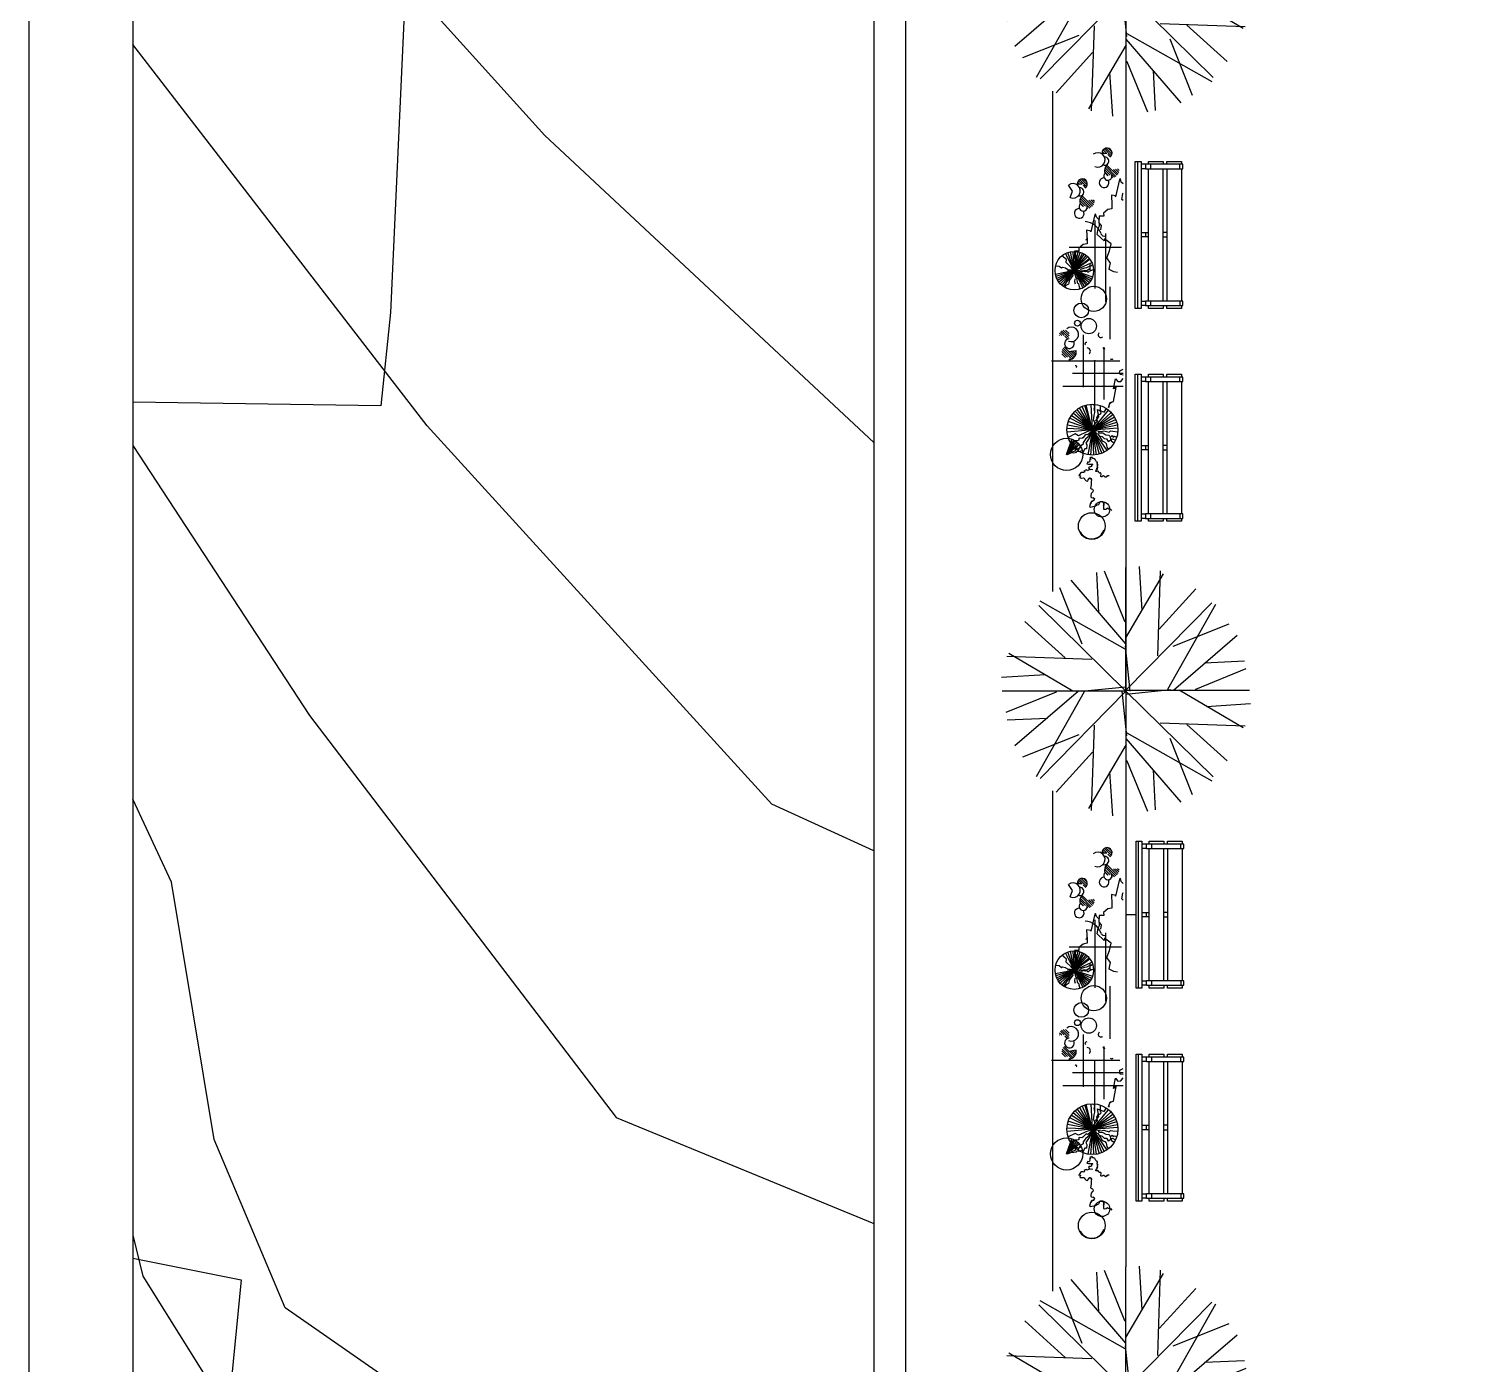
# Model space of a CAD drawing. Header units: millimetres. Extents: x 387 to 811, y 539 to 827.
# Drawn here: x 598.39 to 617.97, y 755.33 to 773.51 of the extents above; entities that cross this region are included whole.
import ezdxf

# ---------------------------------------------------------------- set-up
doc = ezdxf.new("R2010")
doc.units = ezdxf.units.MM
for name, color, linetype in [('7', 8, 'Continuous'), ('CORTE_PAPEL', 7, 'Continuous'), ('cuvas de nível', 51, 'Continuous'), ('FORMATO', 6, 'Continuous'), ('LINHA FINA', 8, 'Continuous'), ('MOBILIARIO', 3, 'Continuous'), ('vegetação', 112, 'Continuous')]:
    doc.layers.add(name, color=color, linetype=linetype)

# ---------------------------------------------------------------- blocks, each defined once
blk = doc.blocks.new('banco de praça')
at = {"layer": 'MOBILIARIO'}
for p, q in [((1036.547, 73.737), (1036.547, 73.817)), ((1036.547, 73.817), (1038.547, 73.817)), ((1038.547, 73.787), (1036.547, 73.787)), ((1038.547, 73.737), (1036.547, 73.737)), ((1036.547, 73.437), (1036.547, 73.637)), ((1036.547, 73.637), (1036.585, 73.637)), ((1036.587, 73.677), (1036.587, 73.734)), ((1036.647, 73.677), (1036.587, 73.677)), ((1036.587, 73.674), (1036.587, 73.167)), ((1036.647, 73.734), (1036.647, 73.677)), ((1036.647, 73.167), (1036.647, 73.674)), ((1036.65, 73.637), (1038.447, 73.637)), ((1037.52, 73.639), (1037.52, 73.734)), ((1037.58, 73.677), (1037.52, 73.677)), ((1037.58, 73.734), (1037.58, 73.637)), ((1038.447, 73.677), (1038.447, 73.734)), ((1038.507, 73.677), (1038.447, 73.677)), ((1038.447, 73.674), (1038.447, 73.167)), ((1038.507, 73.677), (1038.507, 73.734)), ((1038.507, 73.167), (1038.507, 73.674)), ((1038.51, 73.637), (1038.547, 73.637)), ((1038.547, 73.817), (1038.547, 73.737)), ((1038.547, 73.637), (1038.547, 73.437)), ((1036.585, 73.437), (1036.547, 73.437)), ((1036.647, 73.607), (1036.587, 73.607)), ((1036.65, 73.437), (1038.447, 73.437)), ((1037.52, 73.434), (1037.52, 73.389)), ((1037.58, 73.387), (1037.58, 73.437)), ((1038.507, 73.607), (1038.447, 73.607)), ((1038.547, 73.437), (1038.51, 73.437)), ((1036.547, 73.187), (1036.547, 73.387)), ((1036.547, 73.387), (1036.585, 73.387)), ((1038.447, 73.387), (1036.65, 73.387)), ((1038.51, 73.387), (1038.547, 73.387)), ((1038.547, 73.387), (1038.547, 73.187)), ((1036.585, 73.187), (1036.547, 73.187)), ((1036.647, 73.207), (1036.587, 73.207)), ((1036.587, 73.167), (1036.647, 73.167)), ((1038.445, 73.187), (1036.65, 73.187)), ((1038.447, 73.207), (1038.507, 73.207)), ((1038.447, 73.167), (1038.507, 73.167)), ((1038.547, 73.187), (1038.51, 73.187))]:
    blk.add_line(p, q, dxfattribs=at)
blk = doc.blocks.new('T2', base_point=(179.76, 122.92))
for p, q in [((166.66, 160.66), (165.76, 179.9)), ((179.27, 156.4), (169.42, 180.59)), ((179.76, 122.92), (179.76, 182.32)), ((187.6, 161.67), (186.23, 182.74)), ((179.77, 145.68), (153.43, 176.25)), ((179.68, 148.48), (197.76, 179.21)), ((179.38, 143.01), (138.6, 166.06)), ((158.72, 145.53), (148.04, 172.54)), ((137.87, 164.08), (179.76, 122.92)), ((150.5, 138.92), (131.2, 156.4)), ((179.76, 156.27), (179.27, 156.4)), ((163.39, 138.18), (122.51, 139.57)), ((181.73, 122.9), (179.52, 144.47))]:
    blk.add_line(p, q)
blk = doc.blocks.new('AHUA1PL2')
for p, q in [((-0.371, 1.069), (-0.397, 1.614)), ((-0.014, 0.948), (-0.293, 1.634)), ((-0.002, 0.724), (0.51, 1.595)), ((0, 0), (0, 1.683)), ((0.222, 1.098), (0.183, 1.695)), ((-0.596, 0.641), (-0.899, 1.406)), ((0, 0.645), (-0.746, 1.511)), ((-0.011, 0.569), (-1.166, 1.222)), ((-1.187, 1.166), (0, 0)), ((-0.829, 0.453), (-1.376, 0.948)), ((0, 0.945), (-0.014, 0.948)), ((0.056, -0.001), (-0.007, 0.61)), ((-0.464, 0.432), (-1.622, 0.472))]:
    blk.add_line(p, q)
at = {"xscale": 0.02833333322, "yscale": 0.02833333322, "zscale": 0.02833333322}
for p, rotation in [((0, 0.015), 269.9999999999999), ((0, 0), 89.99999999999999), ((0, 0), 180)]:
    blk.add_blockref('T2', p, dxfattribs=dict(at, rotation=rotation))
blk = doc.blocks.new('*X49')
at = {"color": 0}
for p, q in [((50.046, 9.5), (50.248, 9.702)), ((50.07, 9.479), (50.269, 9.678)), ((50.099, 9.463), (50.285, 9.649)), ((50.121, 9.71), (50.15, 9.739)), ((50.127, 9.671), (50.19, 9.734)), ((50.133, 9.632), (50.222, 9.721)), ((49.714, 9.482), (49.831, 9.6)), ((49.715, 9.528), (49.785, 9.599)), ((49.727, 9.45), (49.863, 9.586)), ((49.748, 9.426), (49.819, 9.498)), ((49.776, 9.41), (49.82, 9.454)), ((49.816, 9.404), (49.821, 9.41)), ((49.838, 9.516), (49.887, 9.565)), ((50.135, 9.454), (50.248, 9.567)), ((50.182, 9.456), (50.254, 9.528)), ((50.28, 9.599), (50.294, 9.613))]:
    blk.add_line(p, q, dxfattribs=at)

msp = doc.modelspace()

# ---------------------------------------------------------------- linework, layer by layer
at = {"layer": '7'}
for points in [[(599.804, 803.052, 121.922), (604.828, 802.853, 122.12), (603.308, 769.643, 123.47)], [(603.308, 769.643, 123.47), (603.178, 768.373, 119.81), (599.804, 768.424, 119.892)], [(599.804, 756.778, 105.646), (601.278, 756.483, 105.64), (600.268, 746.153, 104.45), (599.804, 746.192, 104.464)]]:
    msp.add_polyline3d(points, dxfattribs=at)
at = {"layer": 'CORTE_PAPEL', "elevation": 74.516}
msp.add_lwpolyline([(598.388, 684.72), (682.488, 684.72), (682.488, 812.115), (598.388, 812.115)], close=True, dxfattribs=at)
at = {"layer": 'cuvas de nível'}
for points in [[(609.884, 767.878, 109), (605.408, 772.053, 109), (600.588, 777.393, 109), (599.804, 778.445, 109)], [(609.884, 762.318, 108), (608.498, 762.953, 108), (603.808, 768.103, 108), (599.804, 773.291, 108)], [(599.804, 767.835, 107), (602.208, 764.163, 107), (606.378, 758.693, 107), (609.884, 757.251, 107)], [(609.776, 752.131, 106), (608.258, 752.293, 106), (606.158, 753.123, 106), (601.878, 756.103, 106), (600.908, 758.393, 106), (600.328, 761.893, 106), (599.804, 763.021, 106)], [(599.804, 757.091, 105), (599.938, 756.533, 105), (601.988, 753.253, 105), (604.998, 750.743, 105), (609.628, 749.46, 105)]]:
    msp.add_polyline3d(points, dxfattribs=at)
at = {"layer": 'FORMATO', "elevation": 74.516}
msp.add_lwpolyline([(599.804, 693.215), (681.072, 693.215), (681.072, 810.699), (599.804, 810.699)], close=True, dxfattribs=at)
at = {"layer": 'LINHA FINA'}
for p, q in [((612.314, 772.657, 125.14), (612.314, 765.849, 125.14)), ((613.314, 772.327, 54), (613.314, 756.658, 54)), ((612.314, 763.136, 125.14), (612.314, 756.329, 125.14))]:
    msp.add_line(p, q, dxfattribs=at)
at = {"layer": 'MOBILIARIO'}
for p, q in [((609.884, 803.31, 128.473), (609.884, 754.1, 128.473)), ((610.314, 803.299, 128.473), (610.314, 754.633, 128.473))]:
    msp.add_line(p, q, dxfattribs=at)
at = {"layer": 'vegetação'}
for p, q in [((613.056, 771.807, 54), (612.989, 771.806, 54)), ((613.031, 771.543, 54), (613.068, 771.506, 54)), ((612.587, 771.297, 54), (612.534, 771.379, 54)), ((612.72, 771.389, 54), (612.652, 771.388, 54)), ((612.556, 771.211, 54), (612.587, 771.297, 54)), ((612.694, 771.124, 54), (612.732, 771.088, 54)), ((612.897, 769.971, 54), (612.897, 770.897, 54)), ((613.039, 769.793, 54), (613.039, 770.719, 54)), ((612.611, 770.215, 54), (612.491, 770.448, 54)), ((612.611, 770.215, 54), (612.524, 770.462, 54)), ((613.253, 770.528, 54), (612.54, 770.528, 54)), ((612.611, 770.215, 54), (612.56, 770.472, 54)), ((612.611, 770.215, 54), (612.596, 770.476, 54)), ((612.611, 770.215, 54), (612.632, 770.476, 54)), ((612.611, 770.215, 54), (612.665, 770.471, 54)), ((612.611, 770.215, 54), (612.693, 770.463, 54)), ((612.611, 770.215, 54), (612.721, 770.452, 54)), ((612.611, 770.215, 54), (612.747, 770.439, 54)), ((612.611, 770.215, 54), (612.771, 770.422, 54)), ((612.611, 770.215, 54), (612.793, 770.403, 54)), ((612.611, 770.215, 54), (612.813, 770.381, 54)), ((612.611, 770.215, 54), (612.822, 770.37, 54)), ((612.611, 770.215, 54), (612.354, 770.164, 54)), ((612.611, 770.215, 54), (612.361, 770.136, 54)), ((612.611, 770.215, 54), (612.372, 770.108, 54)), ((612.611, 770.215, 54), (612.385, 770.082, 54)), ((612.611, 770.215, 54), (612.401, 770.058, 54)), ((612.611, 770.215, 54), (612.42, 770.035, 54)), ((612.611, 770.215, 54), (612.442, 770.015, 54)), ((612.611, 770.215, 54), (612.465, 769.997, 54)), ((612.607, 770.217, 54), (612.518, 770.213, 54)), ((612.622, 770.214, 54), (612.606, 770.199, 54)), ((612.606, 770.199, 54), (612.62, 770.162, 54)), ((612.611, 770.215, 54), (612.817, 770.054, 54)), ((612.611, 770.215, 54), (612.797, 770.032, 54)), ((612.611, 770.215, 54), (612.726, 769.98, 54)), ((612.611, 770.215, 54), (612.752, 769.995, 54)), ((612.611, 770.215, 54), (612.776, 770.012, 54)), ((612.611, 770.215, 54), (612.833, 770.078, 54)), ((612.611, 770.215, 54), (612.847, 770.103, 54)), ((612.611, 770.215, 54), (612.858, 770.131, 54)), ((612.703, 770.217, 54), (612.758, 770.204, 54)), ((612.758, 770.204, 54), (612.825, 770.243, 54)), ((612.825, 770.301, 54), (612.824, 770.226, 54)), ((612.824, 770.226, 54), (612.867, 770.221, 54)), ((612.62, 770.104, 54), (612.613, 770.068, 54)), ((612.613, 770.068, 54), (612.622, 770.036, 54)), ((613.094, 769.995, 54), (613.094, 769.282, 54)), ((612.73, 769.34, 54), (612.73, 768.627, 54)), ((613.229, 768.984, 54), (612.303, 768.984, 54)), ((612.539, 769.113, 54), (612.635, 769.127, 54)), ((612.885, 768.996, 54), (612.885, 768.283, 54)), ((613.015, 769.174, 54), (613.015, 768.461, 54)), ((613.276, 768.817, 54), (612.588, 768.817, 54)), ((613.276, 768.639, 54), (612.457, 768.639, 54)), ((612.858, 768.05, 54), (612.549, 768.205, 54)), ((612.858, 768.05, 54), (612.571, 768.242, 54)), ((612.858, 768.05, 54), (612.594, 768.273, 54)), ((612.858, 768.05, 54), (612.621, 768.301, 54)), ((612.858, 768.05, 54), (612.651, 768.326, 54)), ((612.858, 768.05, 54), (612.683, 768.348, 54)), ((612.858, 768.05, 54), (612.717, 768.366, 54)), ((612.858, 768.05, 54), (612.754, 768.379, 54)), ((612.858, 768.05, 54), (612.772, 768.385, 54)), ((612.858, 768.05, 54), (613.074, 768.31, 54)), ((612.858, 768.05, 54), (613.111, 768.285, 54)), ((612.858, 768.05, 54), (613.136, 768.256, 54)), ((612.858, 768.05, 54), (613.157, 768.223, 54)), ((612.901, 768.165, 54), (612.944, 768.225, 54)), ((612.944, 768.225, 54), (612.929, 768.327, 54)), ((612.929, 768.327, 54), (613.02, 768.288, 54)), ((613.02, 768.288, 54), (613.048, 768.339, 54)), ((612.858, 768.05, 54), (612.513, 768.066, 54)), ((612.858, 768.05, 54), (612.514, 768.017, 54)), ((612.858, 768.05, 54), (612.518, 768.113, 54)), ((612.858, 768.05, 54), (612.53, 768.16, 54)), ((612.858, 768.05, 54), (612.794, 767.71, 54)), ((612.854, 768.046, 54), (612.815, 767.936, 54)), ((612.858, 768.05, 54), (612.833, 767.705, 54)), ((612.858, 768.05, 54), (613.175, 768.189, 54)), ((612.858, 768.05, 54), (613.188, 768.152, 54)), ((612.858, 768.05, 54), (613.198, 768.115, 54)), ((612.858, 768.05, 54), (613.203, 768.076, 54)), ((612.858, 768.05, 54), (612.985, 767.728, 54)), ((612.858, 768.05, 54), (613.02, 767.744, 54)), ((612.858, 768.05, 54), (613.053, 767.765, 54)), ((612.858, 768.05, 54), (612.872, 767.704, 54)), ((612.858, 768.05, 54), (612.91, 767.708, 54)), ((612.858, 768.05, 54), (612.948, 767.716, 54)), ((612.936, 768.035, 54), (612.946, 768.008, 54)), ((612.946, 768.008, 54), (612.999, 768.007, 54)), ((612.999, 768.007, 54), (613.04, 767.981, 54)), ((612.507, 767.714, 54), (612.578, 767.918, 54)), ((612.507, 767.714, 54), (612.603, 767.911, 54)), ((612.507, 767.714, 54), (612.624, 767.899, 54)), ((612.507, 767.714, 54), (612.644, 767.885, 54)), ((612.507, 767.714, 54), (612.662, 767.868, 54)), ((612.507, 767.714, 54), (612.679, 767.85, 54)), ((612.664, 767.794, 54), (612.703, 767.811, 54)), ((612.815, 767.936, 54), (612.768, 767.867, 54)), ((612.768, 767.867, 54), (612.782, 767.843, 54)), ((612.782, 767.843, 54), (612.779, 767.791, 54)), ((612.949, 767.968, 54), (612.989, 767.956, 54)), ((612.989, 767.956, 54), (613.018, 767.929, 54)), ((613.018, 767.929, 54), (613.049, 767.926, 54)), ((613.04, 767.981, 54), (613.083, 767.976, 54)), ((613.049, 767.926, 54), (613.073, 767.891, 54)), ((613.073, 767.891, 54), (613.132, 767.926, 54)), ((613.083, 767.976, 54), (613.096, 767.964, 54)), ((613.096, 767.964, 54), (613.1, 767.951, 54)), ((613.1, 767.951, 54), (613.104, 767.922, 54)), ((613.104, 767.922, 54), (613.117, 767.895, 54)), ((613.117, 767.895, 54), (613.154, 767.872, 54)), ((613.132, 767.926, 54), (613.173, 767.906, 54)), ((612.575, 767.75, 54), (612.626, 767.764, 54)), ((612.626, 767.764, 54), (612.629, 767.781, 54)), ((612.629, 767.781, 54), (612.652, 767.805, 54)), ((612.652, 767.805, 54), (612.664, 767.794, 54)), ((612.754, 767.792, 54), (612.724, 767.731, 54)), ((612.779, 767.791, 54), (612.754, 767.792, 54)), ((613.056, 762.29, 54), (612.989, 762.289, 54)), ((613.031, 762.025, 54), (613.068, 761.989, 54)), ((612.587, 761.78, 54), (612.534, 761.861, 54)), ((612.556, 761.693, 54), (612.587, 761.78, 54)), ((612.72, 761.871, 54), (612.652, 761.87, 54)), ((612.694, 761.607, 54), (612.732, 761.57, 54)), ((612.897, 760.454, 54), (612.897, 761.38, 54)), ((613.451, 761.45, 196.28), (613.314, 761.45, 54)), ((613.039, 760.276, 54), (613.039, 761.202, 54)), ((613.253, 761.01, 54), (612.54, 761.01, 54)), ((612.611, 760.697, 54), (612.596, 760.959, 54)), ((612.611, 760.697, 54), (612.632, 760.958, 54)), ((612.611, 760.697, 54), (612.491, 760.93, 54)), ((612.611, 760.697, 54), (612.524, 760.945, 54)), ((612.611, 760.697, 54), (612.56, 760.954, 54)), ((612.611, 760.697, 54), (612.665, 760.953, 54)), ((612.611, 760.697, 54), (612.693, 760.946, 54)), ((612.611, 760.697, 54), (612.721, 760.935, 54)), ((612.611, 760.697, 54), (612.747, 760.921, 54)), ((612.611, 760.697, 54), (612.771, 760.904, 54)), ((612.611, 760.697, 54), (612.793, 760.885, 54)), ((612.611, 760.697, 54), (612.813, 760.864, 54)), ((612.611, 760.697, 54), (612.822, 760.852, 54)), ((612.825, 760.784, 54), (612.824, 760.708, 54)), ((612.611, 760.697, 54), (612.354, 760.646, 54)), ((612.611, 760.697, 54), (612.361, 760.618, 54)), ((612.611, 760.697, 54), (612.372, 760.591, 54)), ((612.611, 760.697, 54), (612.385, 760.565, 54)), ((612.611, 760.697, 54), (612.401, 760.54, 54)), ((612.611, 760.697, 54), (612.42, 760.518, 54)), ((612.611, 760.697, 54), (612.442, 760.498, 54)), ((612.611, 760.697, 54), (612.465, 760.48, 54)), ((612.607, 760.699, 54), (612.518, 760.696, 54)), ((612.622, 760.697, 54), (612.606, 760.682, 54)), ((612.606, 760.682, 54), (612.62, 760.645, 54)), ((612.611, 760.697, 54), (612.817, 760.536, 54)), ((612.611, 760.697, 54), (612.797, 760.514, 54)), ((612.611, 760.697, 54), (612.726, 760.463, 54)), ((612.611, 760.697, 54), (612.752, 760.477, 54)), ((612.611, 760.697, 54), (612.776, 760.494, 54)), ((612.611, 760.697, 54), (612.833, 760.56, 54)), ((612.611, 760.697, 54), (612.847, 760.586, 54)), ((612.611, 760.697, 54), (612.858, 760.613, 54)), ((612.62, 760.587, 54), (612.613, 760.55, 54)), ((612.703, 760.699, 54), (612.758, 760.687, 54)), ((612.758, 760.687, 54), (612.825, 760.726, 54)), ((612.824, 760.708, 54), (612.867, 760.703, 54)), ((612.613, 760.55, 54), (612.622, 760.519, 54)), ((613.094, 760.477, 54), (613.094, 759.764, 54)), ((612.73, 759.823, 54), (612.73, 759.11, 54)), ((612.539, 759.595, 54), (612.635, 759.61, 54)), ((613.015, 759.656, 54), (613.015, 758.943, 54)), ((613.229, 759.466, 54), (612.303, 759.466, 54)), ((612.885, 759.478, 54), (612.885, 758.765, 54)), ((613.276, 759.3, 54), (612.588, 759.3, 54)), ((613.276, 759.122, 54), (612.457, 759.122, 54)), ((612.858, 758.532, 54), (612.651, 758.809, 54)), ((612.858, 758.532, 54), (612.683, 758.83, 54)), ((612.858, 758.532, 54), (612.717, 758.848, 54)), ((612.858, 758.532, 54), (612.754, 758.862, 54)), ((612.858, 758.532, 54), (612.772, 758.867, 54)), ((612.944, 758.707, 54), (612.929, 758.809, 54)), ((612.929, 758.809, 54), (613.02, 758.771, 54)), ((613.02, 758.771, 54), (613.048, 758.821, 54)), ((612.858, 758.532, 54), (612.53, 758.643, 54)), ((612.858, 758.532, 54), (612.549, 758.687, 54)), ((612.858, 758.532, 54), (612.571, 758.725, 54)), ((612.858, 758.532, 54), (612.594, 758.756, 54)), ((612.858, 758.532, 54), (612.621, 758.784, 54)), ((612.858, 758.532, 54), (613.074, 758.792, 54)), ((612.858, 758.532, 54), (613.111, 758.768, 54)), ((612.858, 758.532, 54), (613.136, 758.738, 54)), ((612.858, 758.532, 54), (613.157, 758.706, 54)), ((612.858, 758.532, 54), (613.175, 758.671, 54)), ((612.858, 758.532, 54), (613.188, 758.635, 54)), ((612.901, 758.647, 54), (612.944, 758.707, 54)), ((612.858, 758.532, 54), (612.513, 758.548, 54)), ((612.858, 758.532, 54), (612.514, 758.5, 54)), ((612.858, 758.532, 54), (612.518, 758.596, 54)), ((612.815, 758.418, 54), (612.768, 758.35, 54)), ((612.858, 758.532, 54), (612.794, 758.192, 54)), ((612.854, 758.529, 54), (612.815, 758.418, 54)), ((612.858, 758.532, 54), (612.833, 758.187, 54)), ((612.858, 758.532, 54), (613.198, 758.597, 54)), ((612.858, 758.532, 54), (613.203, 758.559, 54)), ((612.858, 758.532, 54), (612.985, 758.211, 54)), ((612.858, 758.532, 54), (613.02, 758.227, 54)), ((612.858, 758.532, 54), (613.053, 758.247, 54)), ((612.858, 758.532, 54), (612.872, 758.187, 54)), ((612.858, 758.532, 54), (612.91, 758.191, 54)), ((612.858, 758.532, 54), (612.948, 758.199, 54)), ((612.936, 758.517, 54), (612.946, 758.49, 54)), ((612.946, 758.49, 54), (612.999, 758.489, 54)), ((612.949, 758.45, 54), (612.989, 758.439, 54)), ((612.989, 758.439, 54), (613.018, 758.411, 54)), ((612.999, 758.489, 54), (613.04, 758.463, 54)), ((613.018, 758.411, 54), (613.049, 758.409, 54)), ((613.04, 758.463, 54), (613.083, 758.458, 54)), ((613.083, 758.458, 54), (613.096, 758.446, 54)), ((613.096, 758.446, 54), (613.1, 758.433, 54)), ((613.1, 758.433, 54), (613.104, 758.405, 54)), ((612.507, 758.196, 54), (612.578, 758.4, 54)), ((612.507, 758.196, 54), (612.603, 758.393, 54)), ((612.507, 758.196, 54), (612.624, 758.381, 54)), ((612.507, 758.196, 54), (612.644, 758.367, 54)), ((612.507, 758.196, 54), (612.662, 758.351, 54)), ((612.507, 758.196, 54), (612.679, 758.332, 54)), ((612.575, 758.233, 54), (612.626, 758.246, 54)), ((612.626, 758.246, 54), (612.629, 758.264, 54)), ((612.629, 758.264, 54), (612.652, 758.287, 54)), ((612.652, 758.287, 54), (612.664, 758.276, 54)), ((612.664, 758.276, 54), (612.703, 758.293, 54)), ((612.754, 758.275, 54), (612.724, 758.213, 54)), ((612.779, 758.273, 54), (612.754, 758.275, 54)), ((612.768, 758.35, 54), (612.782, 758.325, 54)), ((612.782, 758.325, 54), (612.779, 758.273, 54)), ((613.049, 758.409, 54), (613.073, 758.373, 54)), ((613.073, 758.373, 54), (613.132, 758.409, 54)), ((613.104, 758.405, 54), (613.117, 758.377, 54)), ((613.117, 758.377, 54), (613.154, 758.354, 54)), ((613.132, 758.409, 54), (613.173, 758.389, 54))]:
    msp.add_line(p, q, dxfattribs=at)
at = {"layer": 'vegetação', "elevation": 54}
for points in [[(613.276, 771.394), (613.251, 771.419), (613.238, 771.462), (613.227, 771.454), (613.173, 771.22), (613.175, 771.23), (613.116, 771.241), (613.121, 771.108), (613.122, 771.057), (613.069, 771.047), (613.009, 770.997), (613.012, 770.956), (612.951, 770.957), (612.944, 770.867), (612.978, 770.83), (612.967, 770.771)], [(613.276, 771.167), (613.258, 771.184), (613.272, 771.263), (613.276, 771.271)], [(613.2, 770.188), (613.151, 770.197), (613.086, 770.23), (613.095, 770.279), (613.102, 770.318), (613.054, 770.388), (613.092, 770.482), (613.111, 770.58), (613.022, 770.648), (613.016, 770.618), (612.921, 770.707), (612.936, 770.786), (612.953, 770.823), (612.948, 770.905), (612.94, 770.917), (612.914, 770.942), (612.902, 770.985), (612.89, 770.977), (612.836, 770.744), (612.838, 770.753), (612.779, 770.764), (612.785, 770.631), (612.786, 770.58), (612.733, 770.57), (612.673, 770.52), (612.675, 770.479), (612.614, 770.48), (612.608, 770.39), (612.641, 770.354), (612.63, 770.295)], [(612.602, 770.22), (612.568, 770.258), (612.499, 770.324), (612.505, 770.365), (612.444, 770.417)], [(612.599, 770.22), (612.525, 770.226), (612.493, 770.246), (612.453, 770.257), (612.437, 770.246), (612.404, 770.27), (612.356, 770.277)], [(612.609, 770.205), (612.603, 770.176), (612.589, 770.166), (612.59, 770.148), (612.571, 770.115), (612.54, 770.079), (612.539, 770.05), (612.531, 770.03), (612.516, 770.022), (612.497, 770.012), (612.483, 769.987)], [(612.611, 770.215), (612.628, 770.124), (612.644, 770.102), (612.65, 770.047), (612.668, 770.039), (612.673, 770.014), (612.688, 769.965)], [(612.613, 770.213), (612.651, 770.223), (612.712, 770.2), (612.745, 770.22), (612.781, 770.216), (612.784, 770.205), (612.797, 770.196), (612.808, 770.198), (612.812, 770.205), (612.872, 770.23)], [(612.614, 770.216), (612.849, 770.323)], [(612.633, 770.215), (612.653, 770.212), (612.68, 770.217), (612.689, 770.221), (612.708, 770.241), (612.726, 770.245), (612.755, 770.253), (612.782, 770.258), (612.81, 770.271), (612.816, 770.277), (612.839, 770.281), (612.859, 770.298)], [(613.276, 768.794), (613.242, 768.8), (613.225, 768.814), (613.232, 768.853), (613.277, 768.875)], [(613.078, 768.353), (613.1, 768.42), (613.143, 768.432), (613.18, 768.629), (613.145, 768.605), (613.171, 768.742), (613.204, 768.706), (613.246, 768.708), (613.276, 768.748)], [(612.859, 768.055), (612.843, 768.395)], [(612.861, 768.051), (612.868, 768.103), (612.926, 768.166), (612.917, 768.217), (612.941, 768.26), (612.956, 768.257), (612.973, 768.269), (612.976, 768.284), (612.968, 768.292), (612.968, 768.378)], [(612.87, 768.078), (612.883, 768.1), (612.89, 768.136), (612.889, 768.148), (612.874, 768.182), (612.878, 768.206), (612.882, 768.246), (612.889, 768.282), (612.887, 768.322), (612.883, 768.332), (612.889, 768.362), (612.878, 768.395)], [(612.847, 768.042), (612.784, 768.019), (612.669, 767.966), (612.622, 767.994), (612.529, 767.945)], [(612.834, 768.013), (612.792, 767.978), (612.772, 767.987), (612.753, 767.969), (612.726, 767.94), (612.712, 767.93), (612.679, 767.937), (612.675, 767.931), (612.675, 767.916), (612.673, 767.907), (612.65, 767.899), (612.619, 767.898), (612.561, 767.872)], [(612.847, 768.039), (612.802, 767.951), (612.763, 767.921), (612.73, 767.878), (612.734, 767.852), (612.689, 767.823), (612.658, 767.768)], [(612.858, 768.05), (612.978, 768.026), (613.013, 768.035), (613.084, 768.016), (613.103, 768.034), (613.136, 768.028), (613.203, 768.022)], [(612.869, 768.044), (612.902, 768.022), (612.907, 767.999), (612.931, 767.992), (612.961, 767.952), (612.99, 767.897), (613.025, 767.881), (613.046, 767.862), (613.048, 767.84), (613.052, 767.811), (613.075, 767.781)], [(613.101, 767.943), (613.125, 767.971), (613.14, 767.95), (613.16, 767.961), (613.189, 767.95)], [(612.517, 767.714), (612.575, 767.738), (612.606, 767.736), (612.64, 767.743), (612.648, 767.757), (612.682, 767.752), (612.72, 767.765)], [(613.084, 767.422), (613.081, 767.424), (613.079, 767.424), (613.074, 767.424), (613.071, 767.424), (613.068, 767.424), (613.067, 767.421), (613.062, 767.419), (613.057, 767.416), (613.054, 767.413), (613.049, 767.41), (613.043, 767.406), (613.038, 767.403), (613.033, 767.403), (613.026, 767.411), (613.024, 767.411), (613.022, 767.414), (613.016, 767.419), (613.01, 767.421), (613.003, 767.421), (612.997, 767.416), (612.985, 767.41), (612.98, 767.41), (612.974, 767.414), (612.972, 767.427), (612.978, 767.443), (612.978, 767.446), (612.974, 767.462), (612.967, 767.462), (612.961, 767.46), (612.956, 767.458), (612.948, 767.462), (612.944, 767.471), (612.937, 767.484), (612.928, 767.487), (612.922, 767.485), (612.914, 767.482), (612.903, 767.482), (612.907, 767.506), (612.925, 767.515), (612.925, 767.515), (612.925, 767.517), (612.917, 767.518), (612.917, 767.522), (612.917, 767.522), (612.917, 767.525), (612.92, 767.529), (612.922, 767.529), (612.929, 767.531), (612.931, 767.533), (612.931, 767.536), (612.931, 767.539), (612.928, 767.544), (612.925, 767.545), (612.923, 767.553), (612.934, 767.574), (612.934, 767.574), (612.931, 767.57), (612.92, 767.588), (612.922, 767.591), (612.925, 767.597), (612.926, 767.61), (612.925, 767.608), (612.918, 767.608), (612.914, 767.613), (612.909, 767.623), (612.91, 767.624), (612.906, 767.626), (612.895, 767.643), (612.887, 767.66), (612.881, 767.654), (612.871, 767.659), (612.865, 767.66), (612.858, 767.664), (612.857, 767.668), (612.855, 767.671), (612.855, 767.679), (612.851, 767.678), (612.849, 767.675), (612.844, 767.671), (612.84, 767.668), (612.833, 767.67), (612.827, 767.67), (612.824, 767.662), (612.829, 767.656), (612.832, 767.653), (612.836, 767.648), (612.835, 767.645), (612.83, 767.648), (612.818, 767.637), (612.818, 767.635), (612.822, 767.629), (612.822, 767.623), (612.814, 767.604), (612.797, 767.611), (612.783, 767.586), (612.805, 767.582), (612.835, 767.583), (612.857, 767.583), (612.862, 767.577), (612.86, 767.574), (612.846, 767.569), (612.844, 767.564), (612.844, 767.552), (612.844, 767.548), (612.832, 767.544), (612.827, 767.544), (612.814, 767.541), (612.805, 767.531), (612.81, 767.525), (612.816, 767.512), (612.821, 767.509), (612.797, 767.496), (612.788, 767.492), (612.78, 767.498), (612.772, 767.503), (612.74, 767.487), (612.751, 767.485), (612.753, 767.477), (612.745, 767.471), (612.737, 767.466), (612.729, 767.47), (612.709, 767.468), (612.696, 767.46), (612.671, 767.425), (612.688, 767.429), (612.699, 767.417), (612.685, 767.408), (612.693, 767.394), (612.712, 767.391), (612.736, 767.394), (612.747, 767.389), (612.756, 767.373), (612.773, 767.354), (612.794, 767.35), (612.8, 767.37), (612.803, 767.38), (612.824, 767.394), (612.84, 767.384), (612.846, 767.369), (612.843, 767.34), (612.843, 767.301), (612.83, 767.253), (612.84, 767.247), (612.844, 767.244), (612.86, 767.239), (612.866, 767.222), (612.862, 767.203), (612.855, 767.197), (612.841, 767.181), (612.835, 767.149), (612.838, 767.135), (612.844, 767.127), (612.862, 767.124), (612.874, 767.124), (612.884, 767.113), (612.879, 767.088), (612.868, 767.08), (612.843, 767.066), (612.83, 767.052), (612.818, 767.001), (612.829, 766.998), (612.899, 767.014), (612.92, 767.026), (612.947, 767.033), (612.953, 767.052), (612.958, 767.069), (612.97, 767.074), (612.997, 767.074), (613.013, 767.061), (613.015, 767.026), (613.008, 767.012), (613.01, 766.969), (613.027, 766.968), (613.046, 766.969), (613.065, 766.985), (613.074, 766.974), (613.106, 766.971), (613.123, 766.949)], [(613.068, 767.421), (613.063, 767.424), (613.055, 767.419), (613.049, 767.414), (613.04, 767.406), (613.033, 767.405)], [(612.844, 767.365), (612.835, 767.387)], [(613.276, 761.876), (613.251, 761.901), (613.238, 761.944), (613.227, 761.936), (613.173, 761.703), (613.175, 761.712), (613.116, 761.724), (613.121, 761.59), (613.122, 761.54), (613.069, 761.529), (613.009, 761.479), (613.012, 761.438), (612.951, 761.44), (612.944, 761.349), (612.978, 761.313), (612.967, 761.254)], [(613.276, 761.649), (613.258, 761.666), (613.272, 761.745), (613.276, 761.753)], [(613.2, 760.67), (613.151, 760.68), (613.086, 760.712), (613.095, 760.761), (613.102, 760.8), (613.054, 760.87), (613.092, 760.965), (613.111, 761.063), (613.022, 761.13), (613.016, 761.101), (612.921, 761.19), (612.936, 761.268), (612.953, 761.306), (612.948, 761.388), (612.94, 761.399), (612.914, 761.425), (612.902, 761.468), (612.89, 761.46), (612.836, 761.226), (612.838, 761.236), (612.779, 761.247), (612.785, 761.114), (612.786, 761.063), (612.733, 761.052), (612.673, 761.003), (612.675, 760.962), (612.614, 760.963), (612.608, 760.873), (612.641, 760.836), (612.63, 760.777)], [(612.602, 760.703), (612.568, 760.741), (612.499, 760.807), (612.505, 760.848), (612.444, 760.899)], [(612.614, 760.698), (612.849, 760.806)], [(612.633, 760.697), (612.653, 760.694), (612.68, 760.699), (612.689, 760.703), (612.708, 760.724), (612.726, 760.727), (612.755, 760.735), (612.782, 760.741), (612.81, 760.753), (612.816, 760.759), (612.839, 760.764), (612.859, 760.78)], [(612.599, 760.702), (612.525, 760.709), (612.493, 760.728), (612.453, 760.739), (612.437, 760.729), (612.404, 760.753), (612.356, 760.759)], [(612.609, 760.688), (612.603, 760.658), (612.589, 760.648), (612.59, 760.63), (612.571, 760.598), (612.54, 760.561), (612.539, 760.533), (612.531, 760.513), (612.516, 760.505), (612.497, 760.494), (612.483, 760.469)], [(612.611, 760.697), (612.628, 760.607), (612.644, 760.584), (612.65, 760.529), (612.668, 760.521), (612.673, 760.496), (612.688, 760.448)], [(612.613, 760.695), (612.651, 760.705), (612.712, 760.682), (612.745, 760.703), (612.781, 760.698), (612.784, 760.687), (612.797, 760.678), (612.808, 760.68), (612.812, 760.688), (612.872, 760.713)], [(613.078, 758.836), (613.1, 758.903), (613.143, 758.915), (613.18, 759.111), (613.145, 759.087), (613.171, 759.225), (613.204, 759.188), (613.246, 759.19), (613.276, 759.231)], [(613.276, 759.276), (613.242, 759.283), (613.225, 759.296), (613.232, 759.335), (613.277, 759.357)], [(612.859, 758.537), (612.843, 758.878)], [(612.861, 758.534), (612.868, 758.585), (612.926, 758.649), (612.917, 758.7), (612.941, 758.742), (612.956, 758.739), (612.973, 758.751), (612.976, 758.766), (612.968, 758.774), (612.968, 758.86)], [(612.87, 758.56), (612.883, 758.582), (612.89, 758.618), (612.889, 758.631), (612.874, 758.665), (612.878, 758.689), (612.882, 758.728), (612.889, 758.764), (612.887, 758.805), (612.883, 758.815), (612.889, 758.845), (612.878, 758.877)], [(612.847, 758.524), (612.784, 758.502), (612.669, 758.449), (612.622, 758.476), (612.529, 758.427)], [(612.834, 758.495), (612.792, 758.46), (612.772, 758.47), (612.753, 758.452), (612.726, 758.423), (612.712, 758.413), (612.679, 758.419), (612.675, 758.414), (612.675, 758.398), (612.673, 758.389), (612.65, 758.381), (612.619, 758.381), (612.561, 758.355)], [(612.847, 758.521), (612.802, 758.433), (612.763, 758.403), (612.73, 758.36), (612.734, 758.334), (612.689, 758.306), (612.658, 758.251)], [(612.858, 758.532), (612.978, 758.509), (613.013, 758.518), (613.084, 758.498), (613.103, 758.516), (613.136, 758.51), (613.203, 758.505)], [(612.869, 758.526), (612.902, 758.504), (612.907, 758.482), (612.931, 758.474), (612.961, 758.435), (612.99, 758.379), (613.025, 758.364), (613.046, 758.344), (613.048, 758.322), (613.052, 758.294), (613.075, 758.263)], [(613.101, 758.426), (613.125, 758.453), (613.14, 758.432), (613.16, 758.444), (613.189, 758.432)], [(612.517, 758.197), (612.575, 758.221), (612.606, 758.218), (612.64, 758.225), (612.648, 758.239), (612.682, 758.234), (612.72, 758.248)], [(613.084, 757.905), (613.081, 757.906), (613.079, 757.906), (613.074, 757.906), (613.071, 757.906), (613.068, 757.906), (613.067, 757.903), (613.062, 757.902), (613.057, 757.898), (613.054, 757.895), (613.049, 757.892), (613.043, 757.889), (613.038, 757.886), (613.033, 757.886), (613.026, 757.894), (613.024, 757.894), (613.022, 757.897), (613.016, 757.902), (613.01, 757.903), (613.003, 757.903), (612.997, 757.898), (612.985, 757.892), (612.98, 757.892), (612.974, 757.897), (612.972, 757.909), (612.978, 757.925), (612.978, 757.928), (612.974, 757.944), (612.967, 757.944), (612.961, 757.943), (612.956, 757.941), (612.948, 757.944), (612.944, 757.954), (612.937, 757.966), (612.928, 757.969), (612.922, 757.968), (612.914, 757.965), (612.903, 757.965), (612.907, 757.988), (612.925, 757.998), (612.925, 757.998), (612.925, 757.999), (612.917, 758.001), (612.917, 758.004), (612.917, 758.004), (612.917, 758.007), (612.92, 758.012), (612.922, 758.012), (612.929, 758.014), (612.931, 758.015), (612.931, 758.018), (612.931, 758.021), (612.928, 758.026), (612.925, 758.028), (612.923, 758.036), (612.934, 758.056), (612.934, 758.056), (612.931, 758.053), (612.92, 758.07), (612.922, 758.073), (612.925, 758.08), (612.926, 758.092), (612.925, 758.091), (612.918, 758.091), (612.914, 758.096), (612.909, 758.105), (612.91, 758.107), (612.906, 758.108), (612.895, 758.125), (612.887, 758.143), (612.881, 758.137), (612.871, 758.141), (612.865, 758.143), (612.858, 758.146), (612.857, 758.151), (612.855, 758.154), (612.855, 758.162), (612.851, 758.16), (612.849, 758.157), (612.844, 758.154), (612.84, 758.151), (612.833, 758.152), (612.827, 758.152), (612.824, 758.144), (612.829, 758.138), (612.832, 758.135), (612.836, 758.13), (612.835, 758.127), (612.83, 758.13), (612.818, 758.119), (612.818, 758.118), (612.822, 758.111), (612.822, 758.105), (612.814, 758.086), (612.797, 758.094), (612.783, 758.069), (612.805, 758.064), (612.835, 758.066), (612.857, 758.066), (612.862, 758.059), (612.86, 758.056), (612.846, 758.051), (612.844, 758.047), (612.844, 758.034), (612.844, 758.031), (612.832, 758.026), (612.827, 758.026), (612.814, 758.023), (612.805, 758.014), (612.81, 758.007), (612.816, 757.995), (612.821, 757.991), (612.797, 757.979), (612.788, 757.974), (612.78, 757.98), (612.772, 757.985), (612.74, 757.969), (612.751, 757.968), (612.753, 757.96), (612.745, 757.954), (612.737, 757.949), (612.729, 757.952), (612.709, 757.95), (612.696, 757.943), (612.671, 757.908), (612.688, 757.911), (612.699, 757.9), (612.685, 757.89), (612.693, 757.876), (612.712, 757.873), (612.736, 757.876), (612.747, 757.872), (612.756, 757.856), (612.773, 757.837), (612.794, 757.832), (612.8, 757.853), (612.803, 757.862), (612.824, 757.876), (612.84, 757.867), (612.846, 757.851), (612.843, 757.823), (612.843, 757.783), (612.83, 757.736), (612.84, 757.73), (612.844, 757.726), (612.86, 757.722), (612.866, 757.704), (612.862, 757.685), (612.855, 757.679), (612.841, 757.663), (612.835, 757.632), (612.838, 757.618), (612.844, 757.61), (612.862, 757.607), (612.874, 757.607), (612.884, 757.595), (612.879, 757.57), (612.868, 757.562), (612.843, 757.548), (612.83, 757.534), (612.818, 757.483), (612.829, 757.48), (612.899, 757.496), (612.92, 757.509), (612.947, 757.515), (612.953, 757.534), (612.958, 757.551), (612.97, 757.556), (612.997, 757.556), (613.013, 757.543), (613.015, 757.509), (613.008, 757.495), (613.01, 757.452), (613.027, 757.45), (613.046, 757.452), (613.065, 757.468), (613.074, 757.457), (613.106, 757.454), (613.123, 757.431)], [(612.844, 757.848), (612.835, 757.87)], [(613.068, 757.903), (613.063, 757.906), (613.055, 757.902), (613.049, 757.897), (613.04, 757.889), (613.033, 757.887)]]:
    msp.add_lwpolyline(points, dxfattribs=at)
at = {"layer": 'vegetação'}
for centre, radius in [((612.611, 770.215, 54), 0.262), ((612.876, 769.831, 54), 0.172), ((612.706, 769.673, 54), 0.1), ((612.654, 769.5, 54), 0.0399), ((612.809, 769.46, 54), 0.104), ((612.858, 768.05, 54), 0.346), ((612.507, 767.714, 54), 0.219), ((612.988, 766.966, 54), 0.105), ((612.849, 766.739, 54), 0.182), ((612.611, 760.697, 54), 0.262), ((612.876, 760.314, 54), 0.172), ((612.706, 760.155, 54), 0.1), ((612.654, 759.982, 54), 0.0399), ((612.809, 759.943, 54), 0.104), ((612.858, 758.532, 54), 0.346), ((612.507, 758.196, 54), 0.219), ((612.988, 757.448, 54), 0.105), ((612.849, 757.222, 54), 0.182)]:
    msp.add_circle(centre, radius, dxfattribs=at)
for centre, radius, start, end in [((612.932, 771.72, 54), 0.0989, 246.5876, 128.6919), ((613.057, 771.814, 54), 0.0683, 304.0712, 186.1754), ((613.024, 771.705, 54), 0.0562, 246.5876, 91.6478), ((613.068, 771.501, 54), 0.0562, 131.5876, 13.6919), ((613.121, 771.578, 54), 0.0989, 131.5876, 201.4808), ((612.595, 771.301, 54), 0.0989, 246.5876, 128.6919), ((612.72, 771.395, 54), 0.0683, 304.0712, 186.1754), ((612.687, 771.286, 54), 0.0562, 246.5876, 91.6478), ((613.016, 771.411, 54), 0.0656, 88.6863, 30.8053), ((612.785, 771.159, 54), 0.0989, 131.5876, 201.4808), ((612.679, 770.993, 54), 0.0656, 88.6863, 30.8053), ((612.732, 771.082, 54), 0.0562, 131.5876, 13.6919), ((612.74, 770.632, 54), 0.25, 20.1038, 85.4803), ((612.764, 770.658, 54), 0.0243, 280.4344, 33.1182), ((613.02, 770.734, 54), 0.0486, 200.1038, 292.0225), ((612.59, 770.399, 54), 0.0484, 341.8852, 59.2724), ((612.57, 769.347, 54), 0.0989, 246.5876, 128.6919), ((612.545, 769.221, 54), 0.0656, 92.7484, 29.1154), ((612.776, 769.218, 54), 0.02, 78.5014, 225.7615), ((612.972, 769.34, 54), 0.0353, 126.5437, 315.2165), ((612.539, 769.104, 54), 0.0989, 269.2859, 13.6919), ((612.787, 769.118, 54), 0.044, 304.9672, 88.3931), ((613.02, 769.166, 54), 0.0167, 163.1962, 309.3593), ((613.122, 769.041, 54), 0.0328, 231.5386, 308.4614), ((612.632, 768.908, 54), 0.0129, 301.8293, 135.4226), ((613.166, 768.629, 54), 0.0166, 149.0827, 17.4812), ((613.146, 768.363, 54), 0.0665, 111.9393, 189.5372), ((612.848, 767.477, 54), 0.0308, 56.9917, 123.0083), ((612.823, 767.369, 54), 0.0214, 7.6779, 176.5677), ((612.86, 767.058, 54), 0.0235, 86.5695, 208.5301), ((612.863, 767.104, 54), 0.0226, 266.5695, 73.1968), ((612.942, 767.035, 54), 0.0712, 345.3073, 28.504), ((612.848, 766.739, 54), 0.174, 206.699, 342.5794), ((613.057, 762.296, 54), 0.0683, 304.0712, 186.1754), ((612.932, 762.203, 54), 0.0989, 246.5876, 128.6919), ((613.024, 762.187, 54), 0.0562, 246.5876, 91.6478), ((613.121, 762.06, 54), 0.0989, 131.5876, 201.4808), ((612.72, 761.877, 54), 0.0683, 304.0712, 186.1754), ((613.016, 761.894, 54), 0.0656, 88.6863, 30.8053), ((613.068, 761.983, 54), 0.0562, 131.5876, 13.6919), ((612.595, 761.784, 54), 0.0989, 246.5876, 128.6919), ((612.687, 761.768, 54), 0.0562, 246.5876, 91.6478), ((612.732, 761.565, 54), 0.0562, 131.5876, 13.6919), ((612.785, 761.641, 54), 0.0989, 131.5876, 201.4808), ((612.679, 761.475, 54), 0.0656, 88.6863, 30.8053), ((612.74, 761.114, 54), 0.25, 20.1038, 85.4803), ((612.764, 761.141, 54), 0.0243, 280.4344, 33.1182), ((613.02, 761.217, 54), 0.0486, 200.1038, 292.0225), ((612.59, 760.882, 54), 0.0484, 341.8852, 59.2724), ((612.57, 759.829, 54), 0.0989, 246.5876, 128.6919), ((612.972, 759.822, 54), 0.0353, 126.5437, 315.2165), ((612.545, 759.704, 54), 0.0656, 92.7484, 29.1154), ((612.539, 759.586, 54), 0.0989, 269.2859, 13.6919), ((612.776, 759.7, 54), 0.02, 78.5014, 225.7615), ((612.787, 759.6, 54), 0.044, 304.9672, 88.3931), ((613.02, 759.649, 54), 0.0167, 163.1962, 309.3593), ((612.632, 759.391, 54), 0.0129, 301.8293, 135.4226), ((613.122, 759.523, 54), 0.0328, 231.5386, 308.4614), ((613.166, 759.111, 54), 0.0166, 149.0827, 17.4812), ((613.146, 758.845, 54), 0.0665, 111.9393, 189.5372), ((612.823, 757.851, 54), 0.0214, 7.6779, 176.5677), ((612.848, 757.959, 54), 0.0308, 56.9917, 123.0083), ((612.86, 757.54, 54), 0.0235, 86.5695, 208.5301), ((612.863, 757.586, 54), 0.0226, 266.5695, 73.1968), ((612.942, 757.517, 54), 0.0712, 345.3073, 28.504), ((612.848, 757.222, 54), 0.174, 206.699, 342.5794)]:
    msp.add_arc(centre, radius, start, end, dxfattribs=at)

# ---------------------------------------------------------------- block references
at = {"layer": 'MOBILIARIO', "rotation": 90}
for p in [(687.256, -266.846, 125.14), (687.256, -269.743, 125.14), (687.268, -276.097, 196.28), (687.268, -278.995, 196.28)]:
    msp.add_blockref('banco de praça', p, dxfattribs=at)
at = {"layer": 'vegetação'}
for p in [(613.314, 774.01, 54), (613.314, 764.493, 125.14), (613.314, 754.975, 54)]:
    msp.add_blockref('AHUA1PL2', p, dxfattribs=at)
at = {"layer": 'vegetação', "xscale": 0.6914459573085878, "yscale": 0.6914459573085878, "zscale": 0.691445957308602, "rotation": 270}
for p in [(606.486, 806.255, 54), (606.15, 805.836, 54), (605.904, 803.781, 54), (606.486, 796.737, 54), (606.15, 796.318, 54), (605.904, 794.263, 54)]:
    msp.add_blockref('*X49', p, dxfattribs=at)

doc.saveas('drawing.dxf')
